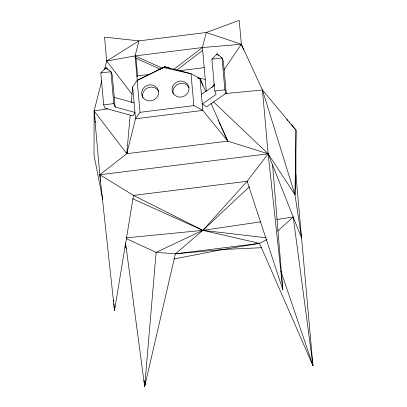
<?xml version="1.0" encoding="UTF-8"?>
<svg xmlns="http://www.w3.org/2000/svg" width="407" height="407" viewBox="0 0 407 407"><rect width="100%" height="100%" fill="white"/><g stroke="black" fill="none" stroke-linecap="round" stroke-linejoin="round"><path stroke-width="0.61" d="M224.852 93.635L262.444 90.018L268.137 153.81L301.592 238.136L294.963 194.719L295.899 174.344L296.001 130.087L262.444 90.018L241.341 44.271L239.204 20.35L206.252 32.509L138.929 40.883L104.553 37.098L106.685 61.019L104.518 69.648M213.558 101.923L268.137 153.81L294.963 194.719L296.001 130.087L291 124.333M125.58 243.03L144.663 386.65L156.11 252.335L202.839 230.362L260.587 221.861M130.169 115.252L126.791 153.693L99.817 174.745L114.504 310.643L133.521 195.406L99.817 174.745L94.124 110.953L101.725 80.749M131.278 102.645L132.662 86.895L137.164 80.433L164.901 66.758L191.025 73.733L199.99 78.52L205.906 91.855M144.378 383.491L144.663 386.65L145.202 382.885M144.663 386.65L175.356 253.836L202.839 230.362L249.501 186.681M127.254 151.842L126.791 153.693L227.783 141.132L268.137 153.81L282.824 289.713L247.151 181.273L268.137 153.81L99.817 174.745L100.29 177.849M206.298 91.092L202.411 47.543L206.252 32.509L241.341 44.271L243.432 49.542M105.474 68.793L105.983 67.638L110.933 71.698L112.271 75.071L115.12 106.97L134.941 112.408L133.058 115.919L105.021 108.226L103.683 104.853L100.834 72.955L105.983 67.638L107.555 69.495M216.565 54.981L217.073 53.821L222.024 57.886L223.362 61.259L226.206 93.152L206.624 106.771L202.264 104.034L216.107 94.409L214.769 91.036L211.925 59.142L217.073 53.821L218.645 55.678M211.986 87.561L214.458 83.908M224.013 69.826L241.341 44.271L202.411 47.543L135.083 55.917L106.685 61.019L132.051 94.205M170.253 68.554L164.901 66.758L137.164 80.433L140.008 112.327L135.506 118.788L126.791 153.693L94.124 110.953L107.753 108.786M277.727 231.008L293.228 217.053L312.978 365.715L259.513 243.371L202.839 230.362L132.687 198.779M173.53 69.546L202.411 47.543M176.455 70.391L202.849 50.28M201.414 94.465L214.743 85.195M106.685 61.019L138.929 40.883L135.083 55.917L137.322 80.978M163.288 67.766L164.901 66.758M174.028 258.969L222.7 249.522L259.513 243.371L267.048 239.56M276.908 219.454L293.228 217.053M100.834 72.955L110.933 71.698L113.782 103.597L115.12 106.97M211.925 59.142L222.024 57.886L224.868 89.779L226.206 93.152M136.874 76.007L149.969 74.379M179.268 70.737L204.202 67.633M103.683 104.853L113.782 103.597M214.769 91.036L224.868 89.779M140.008 112.327L193.874 105.627L202.834 110.414L227.783 141.132L211.055 103.449M126.643 238.787L156.11 252.335L175.356 253.836L259.513 243.371M126.165 237.866L202.839 230.362L265.949 237.754M175.356 253.836L222.7 249.522L261.884 247.695M197.817 77.803L205.255 79.436M163.243 67.516L191.025 73.733L193.874 105.627M198.764 78.241L199.99 78.52L202.757 85.495M114.265 97.4L134.086 102.839M198.799 78.119L199.99 78.52L202.834 110.414L135.506 118.788L132.662 86.895M162.535 68.228L135.083 55.917L136.019 58.277L137.642 76.485M136.019 58.277L160.612 69.307M286.833 119.536L287.668 120.492M288.914 121.932L289.748 122.894M124.913 246.321L126.307 248.443M189.067 87.622L186.711 84.793L184.824 83.796A8.522 7.962 -21.6 0 0 173.703 88.436L173.092 90.476A8.522 7.962 -21.6 0 0 173.402 94.103M158.603 91.412L158.069 90.379A8.522 7.962 -21.6 0 0 146.372 88.578L144.704 90.018L143.462 91.804L142.735 93.819A8.522 7.962 -21.6 0 0 142.979 97.96M218.02 119.973L218.549 121.118M219.078 122.263L220.66 125.692M221.189 126.836L227.783 141.132M280.957 271.281L312.978 365.715L295.899 174.344M262.444 90.018L294.963 194.719M312.23 363.293L312.978 365.715M102.757 199.466L94.022 155.209L94.124 110.953L95.065 119.154M100.483 179.085L100.763 180.947M95.284 121.047L95.431 122.309M144.098 380.336L144.266 382.229M272.598 165.054L282.824 289.713M113.624 299.888L113.777 301.785M113.935 303.683L114.504 310.643M172.812 86.187L172.202 88.227A8.522 7.962 -21.6 0 0 175.29 95.569L177.177 96.571A8.522 7.962 -21.6 0 0 186.416 94.587A8.522 7.962 -21.6 0 0 188.416 85.775L187.347 83.99L185.821 82.545L183.928 81.548A8.522 7.962 -21.6 0 0 172.812 86.187M142.572 89.555L141.845 91.57A8.522 7.962 -21.6 0 0 145.355 99.69A8.522 7.962 -21.6 0 0 154.736 99.359L156.41 97.919A8.522 7.962 -21.6 0 0 158.135 89.978L157.173 88.131A8.522 7.962 -21.6 0 0 145.482 86.33L143.813 87.77L142.572 89.555M247.151 181.273L202.839 230.362L133.521 195.406L247.151 181.273"/></g></svg>
